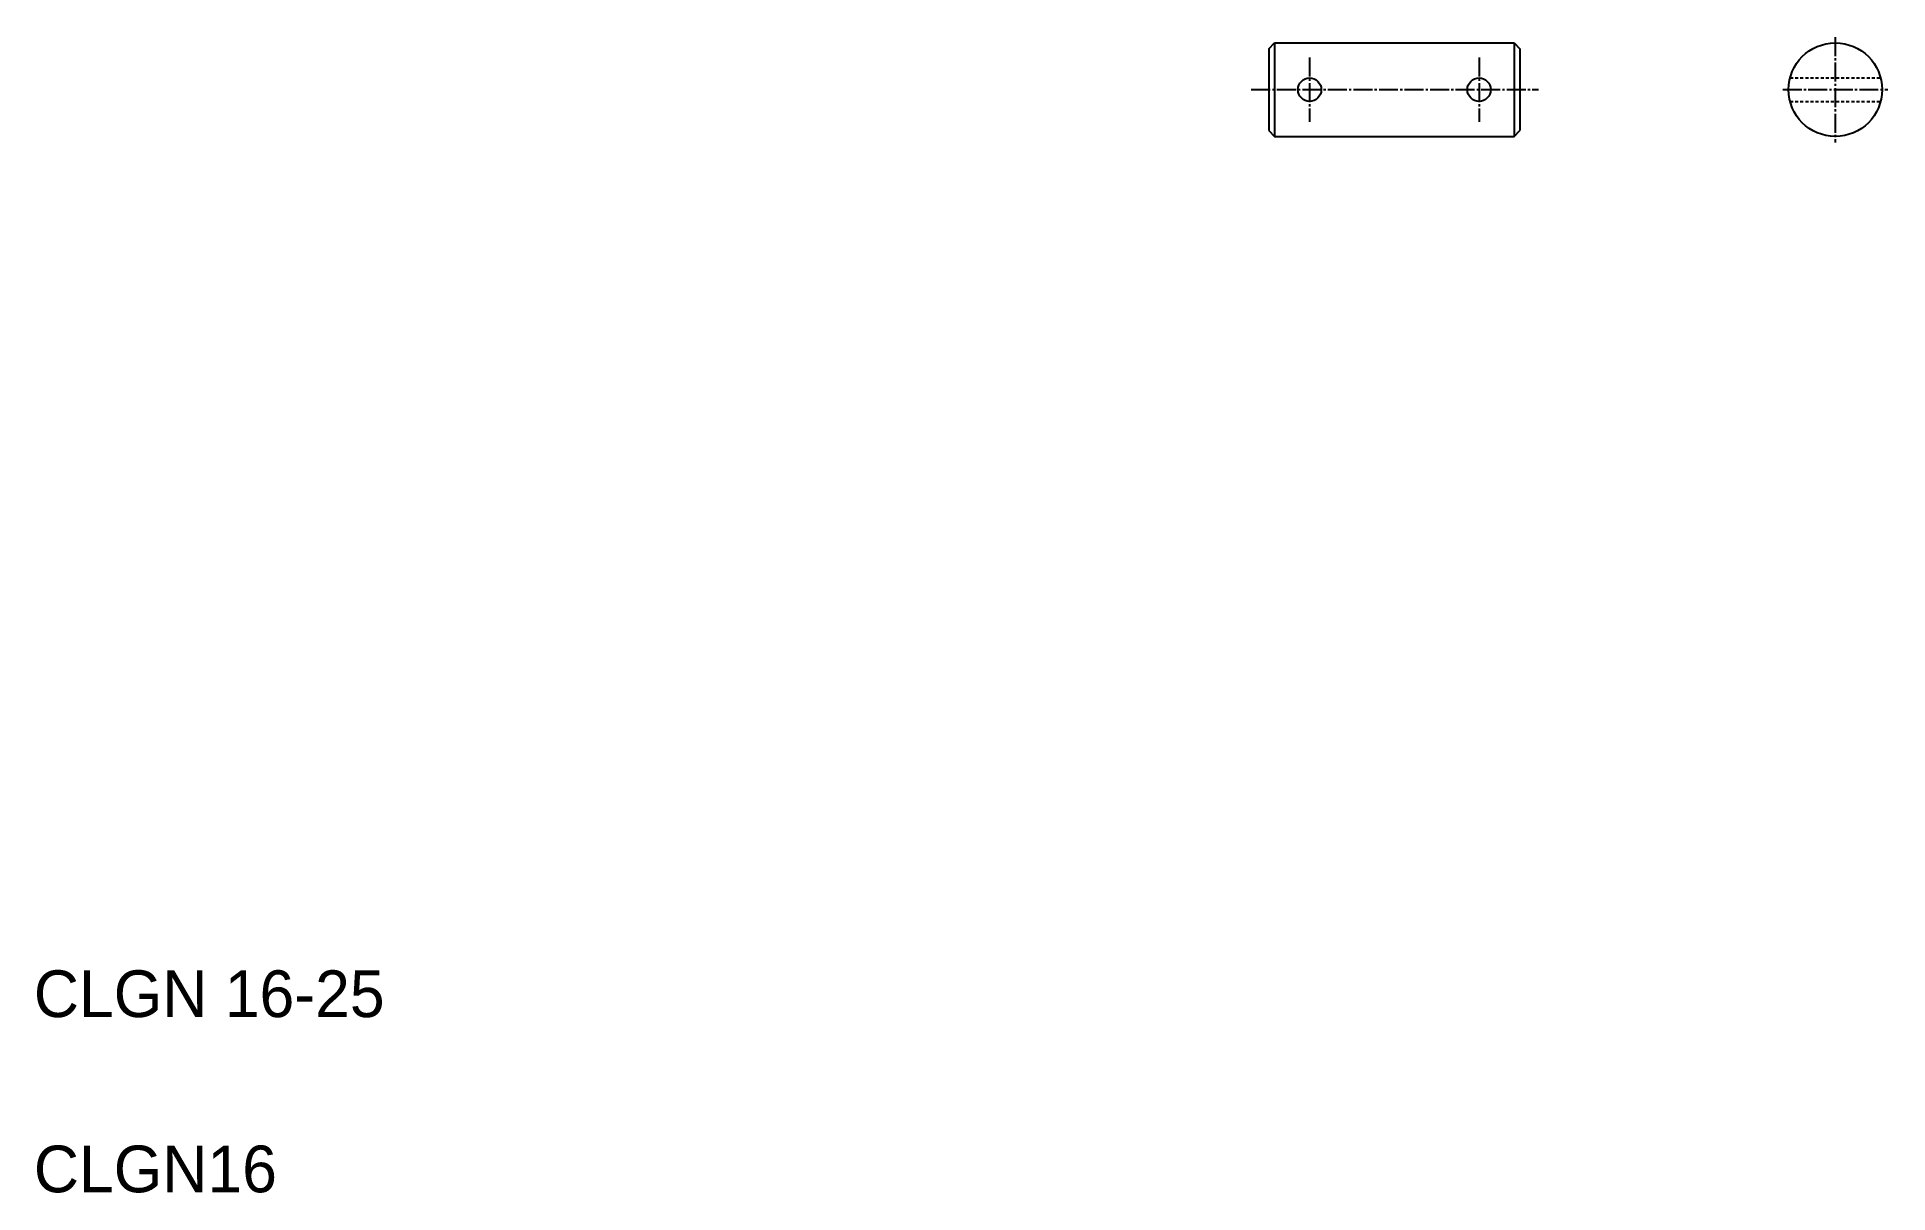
# Model space of a CAD drawing. Extents: x 21 to 337, y 20 to 218.
import ezdxf

# ---------------------------------------------------------------- set-up
doc = ezdxf.new("R2010")
doc.units = 0
doc.header["$LTSCALE"] = 0.25
doc.linetypes.add('CENTER', pattern=[17.5, 13, -1.5, 1.5, -1.5])
doc.linetypes.add('DASHED', pattern=[3.5, 2, -1.5])
doc.layers.get('0').update_dxf_attribs({"linetype": 'CONTINUOUS'})
doc.layers.add('CENTER', color=1, linetype='CENTER')

msp = doc.modelspace()

# ---------------------------------------------------------------- linework, layer by layer
for p, q in [((231.43, 215.79), (232.43, 216.79)), ((231.43, 215.79), (231.43, 201.79)), ((232.43, 216.79), (232.43, 200.79)), ((232.43, 216.79), (273.43, 216.79)), ((273.43, 216.79), (273.43, 200.79)), ((273.43, 216.79), (274.43, 215.79)), ((274.43, 215.79), (274.43, 201.79)), ((231.43, 201.79), (232.43, 200.79)), ((232.43, 200.79), (273.43, 200.79)), ((242.68, 200.79), (242.68, 200.79)), ((252.93, 200.79), (252.93, 200.79)), ((273.43, 200.79), (274.43, 201.79))]:
    msp.add_line(p, q)
at = {"color": 3, "linetype": 'DASHED'}
for p, q in [((320.69, 210.79), (336.18, 210.79)), ((320.69, 206.79), (336.18, 206.79))]:
    msp.add_line(p, q, dxfattribs=at)
for centre, radius in [((328.43, 208.79), 8), ((238.43, 208.79), 2), ((267.43, 208.79), 2)]:
    msp.add_circle(centre, radius)
at = {"layer": 'CENTER', "color": 1, "linetype": 'CENTER'}
for p, q in [((328.43, 217.8), (328.43, 199.77)), ((238.43, 214.29), (238.43, 203.29)), ((267.43, 214.29), (267.43, 203.29)), ((228.43, 208.79), (277.63, 208.79)), ((319.42, 208.79), (337.45, 208.79))]:
    msp.add_line(p, q, dxfattribs=at)

# ---------------------------------------------------------------- texts
for s, p in [('CLGN 16-25', (20, 50)), ('CLGN16', (20, 20))]:
    msp.add_text(s, height=8).set_placement(p)

doc.saveas('drawing.dxf')
